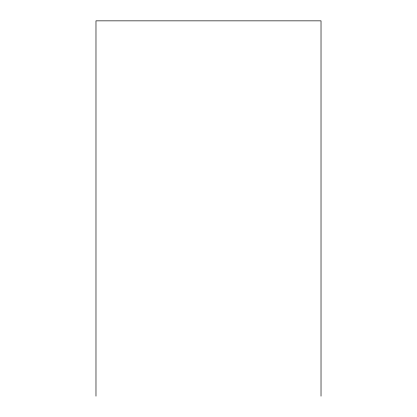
<?xml version="1.0" encoding="UTF-8"?>
<svg xmlns="http://www.w3.org/2000/svg" width="417" height="417" viewBox="0 0 417 417"><rect width="100%" height="100%" fill="white"/><g stroke="black" fill="none" stroke-linecap="round" stroke-linejoin="round"><path stroke-width="0.63" d="M321.022 396.15L321.022 20.85L95.978 20.85L95.978 396.15"/></g></svg>
